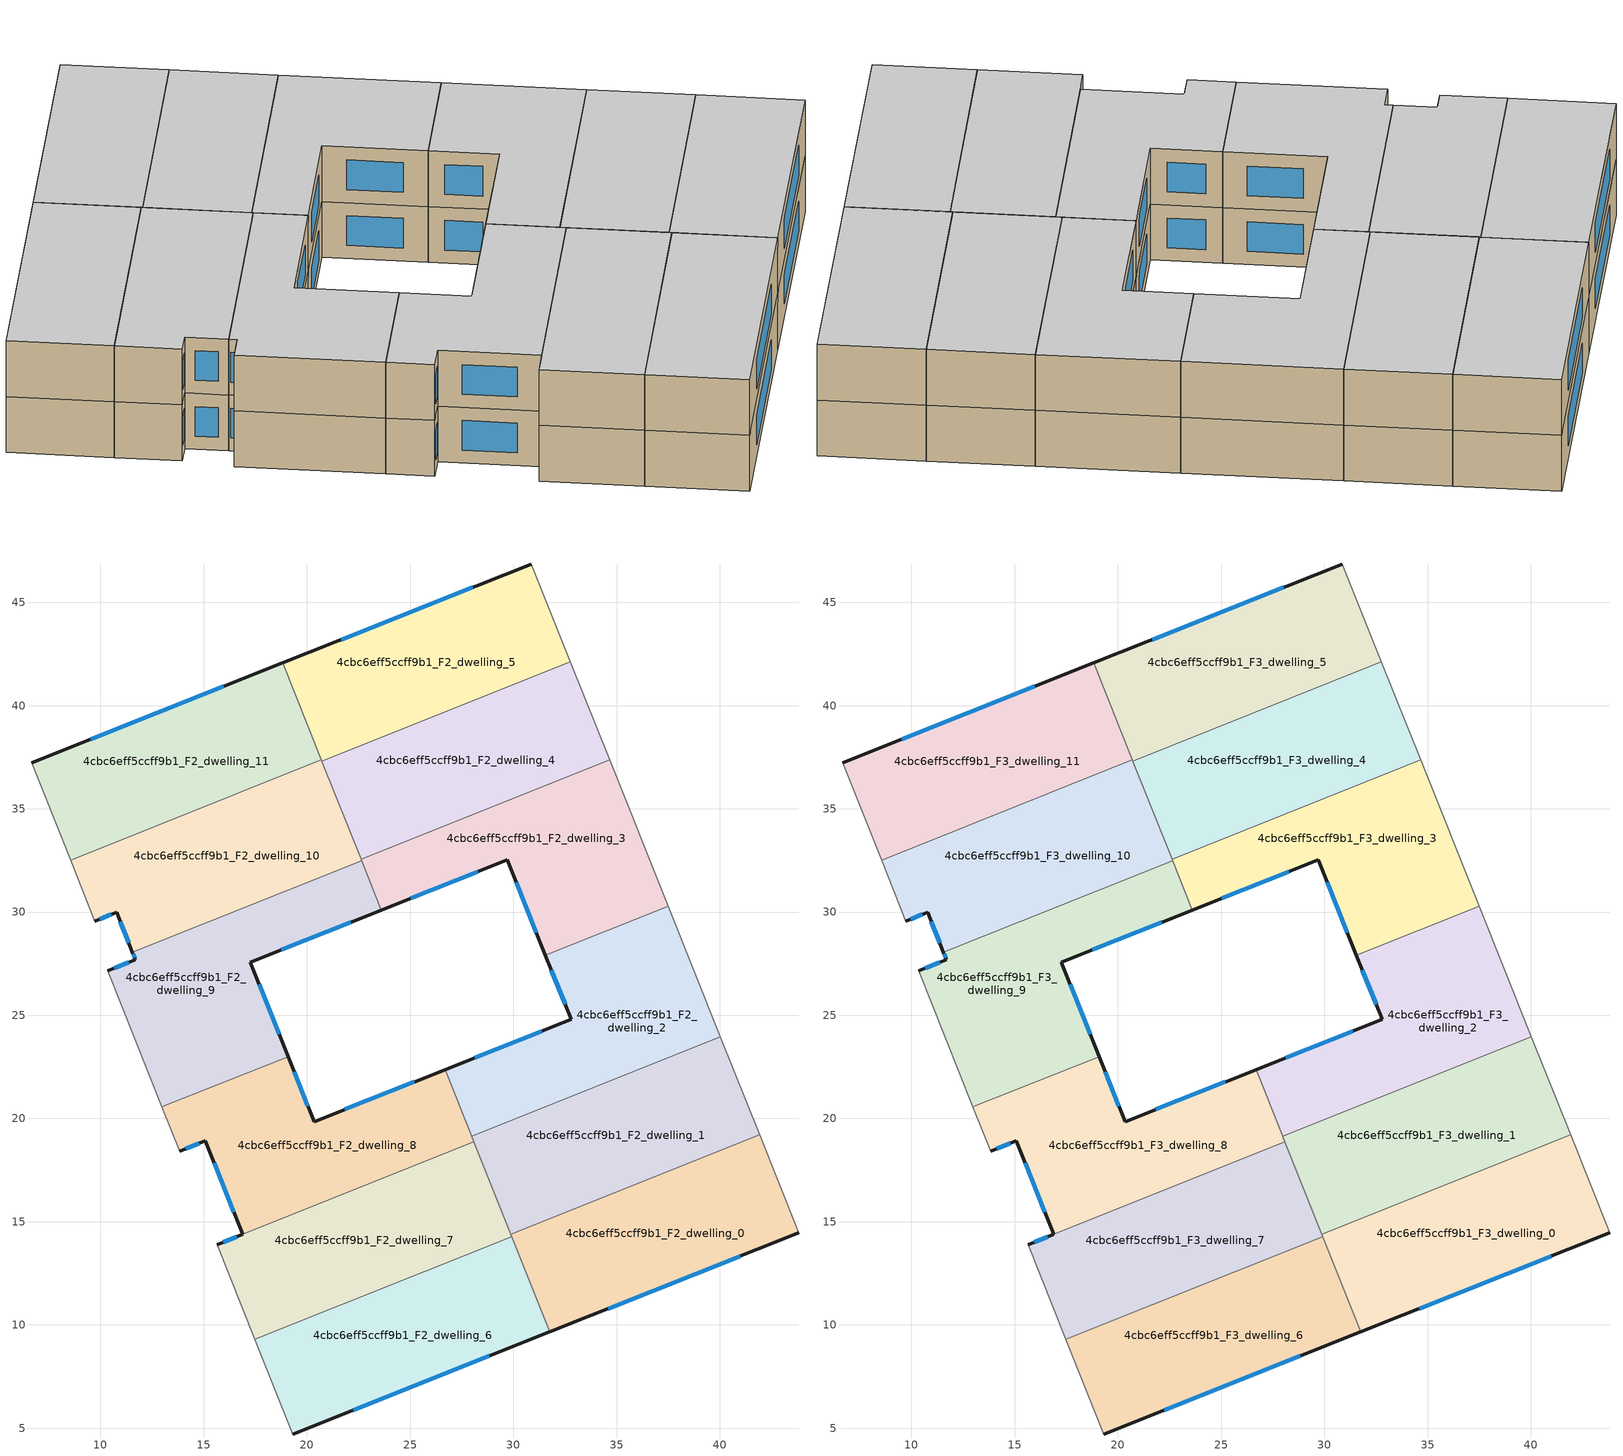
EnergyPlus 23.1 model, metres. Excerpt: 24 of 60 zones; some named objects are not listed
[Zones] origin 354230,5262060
4cbc6eff5ccff9b1_F2_dwelling_0
 floor to 4cbc6eff5ccff9b1_F1_dwelling_0 (EU_floor_Construction): 41.93,19.21 43.83,14.46 31.77,9.66 29.87,14.4 z6
 wall outside (EU_wall_Construction): 31.77,9.66 43.83,14.46 z6:9
 wall to 4cbc6eff5ccff9b1_F2_dwelling_1 (EU_wall_Construction): 41.93,19.21 29.87,14.4 z6:9
 wall adiabatic (EU_wall_Construction): 43.83,14.46 41.93,19.21 z6:9
 wall to 4cbc6eff5ccff9b1_F2_dwelling_6 (EU_wall_Construction): 29.92,14.27 31.77,9.66 z6:9
 wall to 4cbc6eff5ccff9b1_F2_dwelling_7 (EU_wall_Construction): 29.87,14.4 29.92,14.27 z6:9
 window (EU_Window_Construction): 34.6,10.79 41,13.33 z6.7:8.3
4cbc6eff5ccff9b1_F2_dwelling_1
 floor to 4cbc6eff5ccff9b1_F1_dwelling_1 (EU_floor_Construction): 40.03,23.96 41.93,19.21 29.87,14.4 27.98,19.15 z6
 wall to 4cbc6eff5ccff9b1_F2_dwelling_2 (EU_wall_Construction): 40.03,23.96 27.98,19.15 z6:9
 wall adiabatic (EU_wall_Construction): 41.93,19.21 40.03,23.96 z6:9
 wall to 4cbc6eff5ccff9b1_F2_dwelling_7 (EU_wall_Construction): 28.09,18.87 29.87,14.4 z6:9
 wall to 4cbc6eff5ccff9b1_F2_dwelling_8 (EU_wall_Construction): 27.98,19.15 28.09,18.87 z6:9
4cbc6eff5ccff9b1_F2_dwelling_10
 floor to 4cbc6eff5ccff9b1_F1_dwelling_10 (EU_floor_Construction): 20.7,37.37 22.65,32.49 11.55,28.06 10.78,29.98 9.73,29.56 8.55,32.52 z6
 wall outside (EU_wall_Construction): 9.73,29.56 10.78,29.98 11.55,28.06 z6:9
 wall to 4cbc6eff5ccff9b1_F2_dwelling_11 (EU_wall_Construction): 20.7,37.37 8.55,32.52 z6:9
 wall to 4cbc6eff5ccff9b1_F2_dwelling_9 (EU_wall_Construction): 11.55,28.06 22.65,32.49 z6:9
 wall adiabatic (EU_wall_Construction): 8.55,32.52 9.73,29.56 z6:9
 wall to 4cbc6eff5ccff9b1_F2_dwelling_4 (EU_wall_Construction): 22.62,32.56 20.72,37.31 z6:9
 wall to 4cbc6eff5ccff9b1_F2_dwelling_5 (EU_wall_Construction): 20.72,37.31 20.7,37.37 z6:9
 wall to 4cbc6eff5ccff9b1_F2_dwelling_3 (EU_wall_Construction): 22.65,32.49 22.62,32.56 z6:9
 window (EU_Window_Construction): 10.96,29.53 11.37,28.51 / 9.98,29.66 10.53,29.88 z6.7:8.3
4cbc6eff5ccff9b1_F2_dwelling_11
 floor to 4cbc6eff5ccff9b1_F1_dwelling_11 (EU_floor_Construction): 18.82,42.07 20.7,37.37 8.55,32.52 6.67,37.24 z6
 wall outside (EU_wall_Construction): 18.82,42.07 6.67,37.24 z6:9
 wall adiabatic (EU_wall_Construction): 6.67,37.24 8.55,32.52 z6:9
 wall to 4cbc6eff5ccff9b1_F2_dwelling_5 (EU_wall_Construction): 20.7,37.37 18.82,42.07 z6:9
 window (EU_Window_Construction): 15.97,40.93 9.52,38.37 z6.7:8.3
4cbc6eff5ccff9b1_F2_dwelling_2
 floor to 4cbc6eff5ccff9b1_F1_dwelling_2 (EU_floor_Construction): 37.5,30.28 40.03,23.96 27.98,19.15 26.69,22.37 32.8,24.8 31.56,27.9 z6
 wall outside (EU_wall_Construction): 31.56,27.9 32.8,24.8 26.69,22.37 z6:9
 wall to 4cbc6eff5ccff9b1_F2_dwelling_3 (EU_wall_Construction): 37.5,30.28 31.56,27.9 z6:9
 wall adiabatic (EU_wall_Construction): 40.03,23.96 37.5,30.28 z6:9
 wall to 4cbc6eff5ccff9b1_F2_dwelling_8 (EU_wall_Construction): 26.69,22.37 27.98,19.15 z6:9
 window (EU_Window_Construction): 31.37,24.23 28.13,22.94 / 31.85,27.17 32.51,25.53 z6.7:8.3
4cbc6eff5ccff9b1_F2_dwelling_3
 floor to 4cbc6eff5ccff9b1_F1_dwelling_3 (EU_floor_Construction): 34.67,37.37 37.5,30.28 31.56,27.9 29.71,32.52 23.6,30.1 22.62,32.56 z6
 wall outside (EU_wall_Construction): 23.6,30.1 29.71,32.52 31.56,27.9 z6:9
 wall to 4cbc6eff5ccff9b1_F2_dwelling_4 (EU_wall_Construction): 34.67,37.37 22.62,32.56 z6:9
 wall adiabatic (EU_wall_Construction): 37.5,30.28 34.67,37.37 z6:9
 wall to 4cbc6eff5ccff9b1_F2_dwelling_9 (EU_wall_Construction): 22.65,32.49 23.6,30.1 z6:9
 window (EU_Window_Construction): 30.14,31.44 31.12,28.99 / 25.04,30.67 28.27,31.95 z6.7:8.3
4cbc6eff5ccff9b1_F2_dwelling_4
 floor to 4cbc6eff5ccff9b1_F1_dwelling_4 (EU_floor_Construction): 32.77,42.12 34.67,37.37 22.62,32.56 20.72,37.31 z6
 wall to 4cbc6eff5ccff9b1_F2_dwelling_5 (EU_wall_Construction): 32.77,42.12 20.72,37.31 z6:9
 wall adiabatic (EU_wall_Construction): 34.67,37.37 32.77,42.12 z6:9
4cbc6eff5ccff9b1_F2_dwelling_5
 floor to 4cbc6eff5ccff9b1_F1_dwelling_5 (EU_floor_Construction): 30.87,46.86 32.77,42.12 20.72,37.31 18.82,42.07 z6
 wall outside (EU_wall_Construction): 30.87,46.86 18.82,42.07 z6:9
 wall adiabatic (EU_wall_Construction): 32.77,42.12 30.87,46.86 z6:9
 window (EU_Window_Construction): 28.04,45.74 21.65,43.2 z6.7:8.3
4cbc6eff5ccff9b1_F2_dwelling_6
 floor to 4cbc6eff5ccff9b1_F1_dwelling_6 (EU_floor_Construction): 29.92,14.27 31.77,9.66 19.32,4.72 17.48,9.3 z6
 wall outside (EU_wall_Construction): 19.32,4.72 31.77,9.66 z6:9
 wall adiabatic (EU_wall_Construction): 17.48,9.3 19.32,4.72 z6:9
 wall to 4cbc6eff5ccff9b1_F2_dwelling_7 (EU_wall_Construction): 29.92,14.27 17.48,9.3 z6:9
 window (EU_Window_Construction): 22.24,5.88 28.84,8.5 z6.7:8.3
4cbc6eff5ccff9b1_F2_dwelling_7
 floor to 4cbc6eff5ccff9b1_F1_dwelling_7 (EU_floor_Construction): 28.09,18.87 29.92,14.27 17.48,9.3 15.65,13.89 16.9,14.38 16.89,14.4 z6
 wall outside (EU_wall_Construction): 16.89,14.4 16.9,14.38 15.65,13.89 z6:9
 wall to 4cbc6eff5ccff9b1_F2_dwelling_8 (EU_wall_Construction): 28.09,18.87 16.89,14.4 z6:9
 wall adiabatic (EU_wall_Construction): 15.65,13.89 17.48,9.3 z6:9
 window (EU_Window_Construction): 16.6,14.27 15.94,14.01 z6.7:8.3
4cbc6eff5ccff9b1_F2_dwelling_8
 floor to 4cbc6eff5ccff9b1_F1_dwelling_8 (EU_floor_Construction): 26.69,22.37 28.09,18.87 16.89,14.4 15.09,18.92 13.83,18.42 12.98,20.56 19.09,23 20.35,19.85 z6
 wall outside (EU_wall_Construction): 26.69,22.37 20.35,19.85 19.09,23 / 13.83,18.42 15.09,18.92 16.89,14.4 z6:9
 wall to 4cbc6eff5ccff9b1_F2_dwelling_9 (EU_wall_Construction): 19.09,23 12.98,20.56 z6:9
 wall adiabatic (EU_wall_Construction): 12.98,20.56 13.83,18.42 z6:9
 window (EU_Window_Construction): 20.05,20.59 19.38,22.26 / 25.2,21.78 21.84,20.44 / 15.51,17.86 16.47,15.46 / 14.13,18.54 14.79,18.8 z6.7:8.3
4cbc6eff5ccff9b1_F2_dwelling_9
 floor to 4cbc6eff5ccff9b1_F1_dwelling_9 (EU_floor_Construction): 22.65,32.49 23.6,30.1 17.26,27.58 19.09,23 12.98,20.56 10.34,27.16 11.7,27.69 11.55,28.06 z6
 wall outside (EU_wall_Construction): 19.09,23 17.26,27.58 23.6,30.1 / 11.55,28.06 11.7,27.69 10.34,27.16 z6:9
 wall adiabatic (EU_wall_Construction): 10.34,27.16 12.98,20.56 z6:9
 window (EU_Window_Construction): 18.75,28.17 22.12,29.5 / 18.66,24.07 17.69,26.5 / 11.38,27.57 10.66,27.28 / 11.58,27.97 11.66,27.78 z6.7:8.3
4cbc6eff5ccff9b1_F3_dwelling_0
 floor to 4cbc6eff5ccff9b1_F2_dwelling_0 (EU_floor_Construction): 41.93,19.21 43.83,14.46 31.77,9.66 29.87,14.4 z9
 wall outside (EU_wall_Construction): 31.77,9.66 43.83,14.46 z9:12
 wall to 4cbc6eff5ccff9b1_F3_dwelling_1 (EU_wall_Construction): 41.93,19.21 29.87,14.4 z9:12
 wall adiabatic (EU_wall_Construction): 43.83,14.46 41.93,19.21 z9:12
 wall to 4cbc6eff5ccff9b1_F3_dwelling_6 (EU_wall_Construction): 29.92,14.27 31.77,9.66 z9:12
 wall to 4cbc6eff5ccff9b1_F3_dwelling_7 (EU_wall_Construction): 29.87,14.4 29.92,14.27 z9:12
 window (EU_Window_Construction): 34.6,10.79 41,13.33 z9.7:11.3
 ceiling to 4cbc6eff5ccff9b1_F4_dwelling_0 (EU_floor_Construction): 43.83,14.46 41.93,19.21 29.87,14.4 31.77,9.66 z12
4cbc6eff5ccff9b1_F3_dwelling_1
 floor to 4cbc6eff5ccff9b1_F2_dwelling_1 (EU_floor_Construction): 40.03,23.96 41.93,19.21 29.87,14.4 27.98,19.15 z9
 wall to 4cbc6eff5ccff9b1_F3_dwelling_2 (EU_wall_Construction): 40.03,23.96 27.98,19.15 z9:12
 wall adiabatic (EU_wall_Construction): 41.93,19.21 40.03,23.96 z9:12
 wall to 4cbc6eff5ccff9b1_F3_dwelling_7 (EU_wall_Construction): 28.09,18.87 29.87,14.4 z9:12
 wall to 4cbc6eff5ccff9b1_F3_dwelling_8 (EU_wall_Construction): 27.98,19.15 28.09,18.87 z9:12
 ceiling to 4cbc6eff5ccff9b1_F4_dwelling_1 (EU_floor_Construction): 41.93,19.21 40.03,23.96 27.98,19.15 29.87,14.4 z12
4cbc6eff5ccff9b1_F3_dwelling_10
 floor to 4cbc6eff5ccff9b1_F2_dwelling_10 (EU_floor_Construction): 20.7,37.37 22.65,32.49 11.55,28.06 10.78,29.98 9.73,29.56 8.55,32.52 z9
 wall outside (EU_wall_Construction): 9.73,29.56 10.78,29.98 11.55,28.06 z9:12
 wall to 4cbc6eff5ccff9b1_F3_dwelling_11 (EU_wall_Construction): 20.7,37.37 8.55,32.52 z9:12
 wall to 4cbc6eff5ccff9b1_F3_dwelling_9 (EU_wall_Construction): 11.55,28.06 22.65,32.49 z9:12
 wall adiabatic (EU_wall_Construction): 8.55,32.52 9.73,29.56 z9:12
 wall to 4cbc6eff5ccff9b1_F3_dwelling_4 (EU_wall_Construction): 22.62,32.56 20.72,37.31 z9:12
 wall to 4cbc6eff5ccff9b1_F3_dwelling_5 (EU_wall_Construction): 20.72,37.31 20.7,37.37 z9:12
 wall to 4cbc6eff5ccff9b1_F3_dwelling_3 (EU_wall_Construction): 22.65,32.49 22.62,32.56 z9:12
 window (EU_Window_Construction): 10.96,29.53 11.37,28.51 / 9.98,29.66 10.53,29.88 z9.7:11.3
 ceiling to 4cbc6eff5ccff9b1_F4_dwelling_10 (EU_floor_Construction): 22.65,32.49 20.7,37.37 8.55,32.52 9.73,29.56 10.78,29.98 11.55,28.06 z12
4cbc6eff5ccff9b1_F3_dwelling_11
 floor to 4cbc6eff5ccff9b1_F2_dwelling_11 (EU_floor_Construction): 18.82,42.07 20.7,37.37 8.55,32.52 6.67,37.24 z9
 wall outside (EU_wall_Construction): 18.82,42.07 6.67,37.24 z9:12
 wall adiabatic (EU_wall_Construction): 6.67,37.24 8.55,32.52 z9:12
 wall to 4cbc6eff5ccff9b1_F3_dwelling_5 (EU_wall_Construction): 20.7,37.37 18.82,42.07 z9:12
 window (EU_Window_Construction): 15.97,40.93 9.52,38.37 z9.7:11.3
 ceiling to 4cbc6eff5ccff9b1_F4_dwelling_11 (EU_floor_Construction): 20.7,37.37 18.82,42.07 6.67,37.24 8.55,32.52 z12
4cbc6eff5ccff9b1_F3_dwelling_2
 floor to 4cbc6eff5ccff9b1_F2_dwelling_2 (EU_floor_Construction): 37.5,30.28 40.03,23.96 27.98,19.15 26.69,22.37 32.8,24.8 31.56,27.9 z9
 wall outside (EU_wall_Construction): 31.56,27.9 32.8,24.8 26.69,22.37 z9:12
 wall to 4cbc6eff5ccff9b1_F3_dwelling_3 (EU_wall_Construction): 37.5,30.28 31.56,27.9 z9:12
 wall adiabatic (EU_wall_Construction): 40.03,23.96 37.5,30.28 z9:12
 wall to 4cbc6eff5ccff9b1_F3_dwelling_8 (EU_wall_Construction): 26.69,22.37 27.98,19.15 z9:12
 window (EU_Window_Construction): 31.37,24.23 28.13,22.94 / 31.85,27.17 32.51,25.53 z9.7:11.3
 ceiling to 4cbc6eff5ccff9b1_F4_dwelling_2 (EU_floor_Construction): 40.03,23.96 37.5,30.28 31.56,27.9 32.8,24.8 26.69,22.37 27.98,19.15 z12
4cbc6eff5ccff9b1_F3_dwelling_3
 floor to 4cbc6eff5ccff9b1_F2_dwelling_3 (EU_floor_Construction): 34.67,37.37 37.5,30.28 31.56,27.9 29.71,32.52 23.6,30.1 22.62,32.56 z9
 wall outside (EU_wall_Construction): 23.6,30.1 29.71,32.52 31.56,27.9 z9:12
 wall to 4cbc6eff5ccff9b1_F3_dwelling_4 (EU_wall_Construction): 34.67,37.37 22.62,32.56 z9:12
 wall adiabatic (EU_wall_Construction): 37.5,30.28 34.67,37.37 z9:12
 wall to 4cbc6eff5ccff9b1_F3_dwelling_9 (EU_wall_Construction): 22.65,32.49 23.6,30.1 z9:12
 window (EU_Window_Construction): 30.14,31.44 31.12,28.99 / 25.04,30.67 28.27,31.95 z9.7:11.3
 ceiling to 4cbc6eff5ccff9b1_F4_dwelling_3 (EU_floor_Construction): 37.5,30.28 34.67,37.37 22.62,32.56 23.6,30.1 29.71,32.52 31.56,27.9 z12
4cbc6eff5ccff9b1_F3_dwelling_4
 floor to 4cbc6eff5ccff9b1_F2_dwelling_4 (EU_floor_Construction): 32.77,42.12 34.67,37.37 22.62,32.56 20.72,37.31 z9
 wall to 4cbc6eff5ccff9b1_F3_dwelling_5 (EU_wall_Construction): 32.77,42.12 20.72,37.31 z9:12
 wall adiabatic (EU_wall_Construction): 34.67,37.37 32.77,42.12 z9:12
 ceiling to 4cbc6eff5ccff9b1_F4_dwelling_4 (EU_floor_Construction): 34.67,37.37 32.77,42.12 20.72,37.31 22.62,32.56 z12
4cbc6eff5ccff9b1_F3_dwelling_5
 floor to 4cbc6eff5ccff9b1_F2_dwelling_5 (EU_floor_Construction): 30.87,46.86 32.77,42.12 20.72,37.31 18.82,42.07 z9
 wall outside (EU_wall_Construction): 30.87,46.86 18.82,42.07 z9:12
 wall adiabatic (EU_wall_Construction): 32.77,42.12 30.87,46.86 z9:12
 window (EU_Window_Construction): 28.04,45.74 21.65,43.2 z9.7:11.3
 ceiling to 4cbc6eff5ccff9b1_F4_dwelling_5 (EU_floor_Construction): 32.77,42.12 30.87,46.86 18.82,42.07 20.72,37.31 z12
4cbc6eff5ccff9b1_F3_dwelling_6
 floor to 4cbc6eff5ccff9b1_F2_dwelling_6 (EU_floor_Construction): 29.92,14.27 31.77,9.66 19.32,4.72 17.48,9.3 z9
 wall outside (EU_wall_Construction): 19.32,4.72 31.77,9.66 z9:12
 wall adiabatic (EU_wall_Construction): 17.48,9.3 19.32,4.72 z9:12
 wall to 4cbc6eff5ccff9b1_F3_dwelling_7 (EU_wall_Construction): 29.92,14.27 17.48,9.3 z9:12
 window (EU_Window_Construction): 22.24,5.88 28.84,8.5 z9.7:11.3
 ceiling to 4cbc6eff5ccff9b1_F4_dwelling_6 (EU_floor_Construction): 31.77,9.66 29.92,14.27 17.48,9.3 19.32,4.72 z12
4cbc6eff5ccff9b1_F3_dwelling_7
 floor to 4cbc6eff5ccff9b1_F2_dwelling_7 (EU_floor_Construction): 28.09,18.87 29.92,14.27 17.48,9.3 15.65,13.89 16.9,14.38 16.89,14.4 z9
 wall outside (EU_wall_Construction): 16.89,14.4 16.9,14.38 15.65,13.89 z9:12
 wall to 4cbc6eff5ccff9b1_F3_dwelling_8 (EU_wall_Construction): 28.09,18.87 16.89,14.4 z9:12
 wall adiabatic (EU_wall_Construction): 15.65,13.89 17.48,9.3 z9:12
 window (EU_Window_Construction): 16.6,14.27 15.94,14.01 z9.7:11.3
 ceiling to 4cbc6eff5ccff9b1_F4_dwelling_7 (EU_floor_Construction): 29.92,14.27 28.09,18.87 16.89,14.4 16.9,14.38 15.65,13.89 17.48,9.3 z12
4cbc6eff5ccff9b1_F3_dwelling_8
 floor to 4cbc6eff5ccff9b1_F2_dwelling_8 (EU_floor_Construction): 26.69,22.37 28.09,18.87 16.89,14.4 15.09,18.92 13.83,18.42 12.98,20.56 19.09,23 20.35,19.85 z9
 wall outside (EU_wall_Construction): 26.69,22.37 20.35,19.85 19.09,23 / 13.83,18.42 15.09,18.92 16.89,14.4 z9:12
 wall to 4cbc6eff5ccff9b1_F3_dwelling_9 (EU_wall_Construction): 19.09,23 12.98,20.56 z9:12
 wall adiabatic (EU_wall_Construction): 12.98,20.56 13.83,18.42 z9:12
 window (EU_Window_Construction): 20.05,20.59 19.38,22.26 / 25.2,21.78 21.84,20.44 / 15.51,17.86 16.47,15.46 / 14.13,18.54 14.79,18.8 z9.7:11.3
 ceiling to 4cbc6eff5ccff9b1_F4_dwelling_8 (EU_floor_Construction): 28.09,18.87 26.69,22.37 20.35,19.85 19.09,23 12.98,20.56 13.83,18.42 15.09,18.92 16.89,14.4 z12
4cbc6eff5ccff9b1_F3_dwelling_9
 floor to 4cbc6eff5ccff9b1_F2_dwelling_9 (EU_floor_Construction): 22.65,32.49 23.6,30.1 17.26,27.58 19.09,23 12.98,20.56 10.34,27.16 11.7,27.69 11.55,28.06 z9
 wall outside (EU_wall_Construction): 19.09,23 17.26,27.58 23.6,30.1 / 11.55,28.06 11.7,27.69 10.34,27.16 z9:12
 wall adiabatic (EU_wall_Construction): 10.34,27.16 12.98,20.56 z9:12
 window (EU_Window_Construction): 18.75,28.17 22.12,29.5 / 18.66,24.07 17.69,26.5 / 11.38,27.57 10.66,27.28 / 11.58,27.97 11.66,27.78 z9.7:11.3
 ceiling to 4cbc6eff5ccff9b1_F4_dwelling_9 (EU_floor_Construction): 19.09,23 17.26,27.58 23.6,30.1 22.65,32.49 11.55,28.06 11.7,27.69 10.34,27.16 12.98,20.56 z12
[Building]
EU S2 Campaign: North Axis=0; Terrain=City; Solar Distribution=FullExterior
[Site:Location]
Budapest.Ferenc.Liszt.Intl.AP: Latitude=47.437; Longitude=19.256; Time Zone=1; Elevation=185
[SizingPeriod:WeatherFileDays]
AnnualSizingPeriod: Begin Month=1; Begin Day of Month=1; End Month=12; End Day of Month=31; Day of Week for Start Day=Monday; Use Weather File Daylight Saving Period=No; Use Weather File Rain and Snow Indicators=No
[MATERIAL]
EU_InternalMass_Material: Roughness=MediumRough; Thickness=0.1; Conductivity=1; Density=1800; Specific Heat=900; Thermal Absorptance=0.9; Solar Absorptance=0.7; Visible Absorptance=0.7
[MATERIAL:NOMASS] Roughness=MediumRough; Thermal Absorptance=0.9; Solar Absorptance=0.7; Visible Absorptance=0.7
Name | Thermal Resistance
EU_wall_NoMass | 0.832559
EU_floor_NoMass | 0.872794
[WINDOWMATERIAL:SIMPLEGLAZINGSYSTEM]
EU_Window_SimpleGlazing: UFactor=2.79869; Solar Heat Gain Coefficient=0.75; Visible Transmittance=0.75
[CONSTRUCTION]
EU_wall_Construction: EU_wall_NoMass
EU_floor_Construction: EU_floor_NoMass
EU_Window_Construction: EU_Window_SimpleGlazing
EU_InternalMass_Construction: EU_InternalMass_Material
[ZONE] Type=1; Multiplier=1; Ceiling Height=autocalculate; Floor Area=autocalculate; Part of Total Floor Area=Yes
Name | Volume
4cbc6eff5ccff9b1_F2_dwelling_0; 4cbc6eff5ccff9b1_F3_dwelling_0 | 199.07
4cbc6eff5ccff9b1_F2_dwelling_1; 4cbc6eff5ccff9b1_F3_dwelling_1 | 199.057
4cbc6eff5ccff9b1_F2_dwelling_10; 4cbc6eff5ccff9b1_F3_dwelling_10 | 199.024
4cbc6eff5ccff9b1_F2_dwelling_11; 4cbc6eff5ccff9b1_F3_dwelling_11 | 199.05
4cbc6eff5ccff9b1_F2_dwelling_2; 4cbc6eff5ccff9b1_F3_dwelling_2 | 199.025
4cbc6eff5ccff9b1_F2_dwelling_3; 4cbc6eff5ccff9b1_F3_dwelling_3; 4cbc6eff5ccff9b1_F2_dwelling_6; 4cbc6eff5ccff9b1_F3_dwelling_6; 4cbc6eff5ccff9b1_F2_dwelling_8; 4cbc6eff5ccff9b1_F3_dwelling_8 | 199.055
4cbc6eff5ccff9b1_F2_dwelling_4; 4cbc6eff5ccff9b1_F3_dwelling_4 | 199.066
4cbc6eff5ccff9b1_F2_dwelling_5; 4cbc6eff5ccff9b1_F3_dwelling_5 | 199.029
4cbc6eff5ccff9b1_F2_dwelling_7; 4cbc6eff5ccff9b1_F3_dwelling_7 | 199.052
4cbc6eff5ccff9b1_F2_dwelling_9; 4cbc6eff5ccff9b1_F3_dwelling_9 | 199.059
[INTERNALMASS] Construction=EU_InternalMass_Construction
Name | Zone or ZoneList | Surface Area
4cbc6eff5ccff9b1_F2_dwelling_0_EU_InternalMass | 4cbc6eff5ccff9b1_F2_dwelling_0 | 66.3566
4cbc6eff5ccff9b1_F2_dwelling_1_EU_InternalMass | 4cbc6eff5ccff9b1_F2_dwelling_1 | 66.3525
4cbc6eff5ccff9b1_F2_dwelling_2_EU_InternalMass | 4cbc6eff5ccff9b1_F2_dwelling_2 | 66.3417
4cbc6eff5ccff9b1_F2_dwelling_3_EU_InternalMass | 4cbc6eff5ccff9b1_F2_dwelling_3 | 66.3515
4cbc6eff5ccff9b1_F2_dwelling_4_EU_InternalMass | 4cbc6eff5ccff9b1_F2_dwelling_4 | 66.3552
4cbc6eff5ccff9b1_F2_dwelling_5_EU_InternalMass | 4cbc6eff5ccff9b1_F2_dwelling_5 | 66.3429
4cbc6eff5ccff9b1_F2_dwelling_6_EU_InternalMass | 4cbc6eff5ccff9b1_F2_dwelling_6 | 66.3516
4cbc6eff5ccff9b1_F2_dwelling_7_EU_InternalMass | 4cbc6eff5ccff9b1_F2_dwelling_7 | 66.3505
4cbc6eff5ccff9b1_F2_dwelling_8_EU_InternalMass | 4cbc6eff5ccff9b1_F2_dwelling_8 | 66.3513
4cbc6eff5ccff9b1_F2_dwelling_9_EU_InternalMass | 4cbc6eff5ccff9b1_F2_dwelling_9 | 66.3529
4cbc6eff5ccff9b1_F2_dwelling_10_EU_InternalMass | 4cbc6eff5ccff9b1_F2_dwelling_10 | 66.3412
4cbc6eff5ccff9b1_F2_dwelling_11_EU_InternalMass | 4cbc6eff5ccff9b1_F2_dwelling_11 | 66.3499
4cbc6eff5ccff9b1_F3_dwelling_0_EU_InternalMass | 4cbc6eff5ccff9b1_F3_dwelling_0 | 66.3566
4cbc6eff5ccff9b1_F3_dwelling_1_EU_InternalMass | 4cbc6eff5ccff9b1_F3_dwelling_1 | 66.3525
4cbc6eff5ccff9b1_F3_dwelling_2_EU_InternalMass | 4cbc6eff5ccff9b1_F3_dwelling_2 | 66.3417
4cbc6eff5ccff9b1_F3_dwelling_3_EU_InternalMass | 4cbc6eff5ccff9b1_F3_dwelling_3 | 66.3515
4cbc6eff5ccff9b1_F3_dwelling_4_EU_InternalMass | 4cbc6eff5ccff9b1_F3_dwelling_4 | 66.3552
4cbc6eff5ccff9b1_F3_dwelling_5_EU_InternalMass | 4cbc6eff5ccff9b1_F3_dwelling_5 | 66.3429
4cbc6eff5ccff9b1_F3_dwelling_6_EU_InternalMass | 4cbc6eff5ccff9b1_F3_dwelling_6 | 66.3516
4cbc6eff5ccff9b1_F3_dwelling_7_EU_InternalMass | 4cbc6eff5ccff9b1_F3_dwelling_7 | 66.3505
4cbc6eff5ccff9b1_F3_dwelling_8_EU_InternalMass | 4cbc6eff5ccff9b1_F3_dwelling_8 | 66.3513
4cbc6eff5ccff9b1_F3_dwelling_9_EU_InternalMass | 4cbc6eff5ccff9b1_F3_dwelling_9 | 66.3529
4cbc6eff5ccff9b1_F3_dwelling_10_EU_InternalMass | 4cbc6eff5ccff9b1_F3_dwelling_10 | 66.3412
4cbc6eff5ccff9b1_F3_dwelling_11_EU_InternalMass | 4cbc6eff5ccff9b1_F3_dwelling_11 | 66.3499
[OTHEREQUIPMENT] Fuel Type=Electricity; Design Level Calculation Method=Watts/Area; Power per Zone Floor Area=1; Fraction Latent=0; Fraction Radiant=0; Fraction Lost=0; Carbon Dioxide Generation Rate=0; EndUse Subcategory=EU_Step8_InternalGains
Name | Zone or ZoneList or Space or SpaceList | Schedule
EU_Step8_InternalGain_4cbc6eff5ccff9b1_F2_dwelling_0_f000 | 4cbc6eff5ccff9b1_F2_dwelling_0 | EU_Step8_GainSchedule_4cbc6eff5ccff9b1_F2_dwelling_0_f000
EU_Step8_InternalGain_4cbc6eff5ccff9b1_F2_dwelling_1_f000 | 4cbc6eff5ccff9b1_F2_dwelling_1 | EU_Step8_GainSchedule_4cbc6eff5ccff9b1_F2_dwelling_1_f000
EU_Step8_InternalGain_4cbc6eff5ccff9b1_F2_dwelling_2_f000 | 4cbc6eff5ccff9b1_F2_dwelling_2 | EU_Step8_GainSchedule_4cbc6eff5ccff9b1_F2_dwelling_2_f000
EU_Step8_InternalGain_4cbc6eff5ccff9b1_F2_dwelling_3_f000 | 4cbc6eff5ccff9b1_F2_dwelling_3 | EU_Step8_GainSchedule_4cbc6eff5ccff9b1_F2_dwelling_3_f000
EU_Step8_InternalGain_4cbc6eff5ccff9b1_F2_dwelling_4_f000 | 4cbc6eff5ccff9b1_F2_dwelling_4 | EU_Step8_GainSchedule_4cbc6eff5ccff9b1_F2_dwelling_4_f000
EU_Step8_InternalGain_4cbc6eff5ccff9b1_F2_dwelling_5_f000 | 4cbc6eff5ccff9b1_F2_dwelling_5 | EU_Step8_GainSchedule_4cbc6eff5ccff9b1_F2_dwelling_5_f000
EU_Step8_InternalGain_4cbc6eff5ccff9b1_F2_dwelling_6_f000 | 4cbc6eff5ccff9b1_F2_dwelling_6 | EU_Step8_GainSchedule_4cbc6eff5ccff9b1_F2_dwelling_6_f000
EU_Step8_InternalGain_4cbc6eff5ccff9b1_F2_dwelling_7_f000 | 4cbc6eff5ccff9b1_F2_dwelling_7 | EU_Step8_GainSchedule_4cbc6eff5ccff9b1_F2_dwelling_7_f000
EU_Step8_InternalGain_4cbc6eff5ccff9b1_F2_dwelling_8_f000 | 4cbc6eff5ccff9b1_F2_dwelling_8 | EU_Step8_GainSchedule_4cbc6eff5ccff9b1_F2_dwelling_8_f000
EU_Step8_InternalGain_4cbc6eff5ccff9b1_F2_dwelling_9_f000 | 4cbc6eff5ccff9b1_F2_dwelling_9 | EU_Step8_GainSchedule_4cbc6eff5ccff9b1_F2_dwelling_9_f000
EU_Step8_InternalGain_4cbc6eff5ccff9b1_F2_dwelling_10_f000 | 4cbc6eff5ccff9b1_F2_dwelling_10 | EU_Step8_GainSchedule_4cbc6eff5ccff9b1_F2_dwelling_10_f000
EU_Step8_InternalGain_4cbc6eff5ccff9b1_F2_dwelling_11_f000 | 4cbc6eff5ccff9b1_F2_dwelling_11 | EU_Step8_GainSchedule_4cbc6eff5ccff9b1_F2_dwelling_11_f000
EU_Step8_InternalGain_4cbc6eff5ccff9b1_F3_dwelling_0_f000 | 4cbc6eff5ccff9b1_F3_dwelling_0 | EU_Step8_GainSchedule_4cbc6eff5ccff9b1_F3_dwelling_0_f000
EU_Step8_InternalGain_4cbc6eff5ccff9b1_F3_dwelling_1_f000 | 4cbc6eff5ccff9b1_F3_dwelling_1 | EU_Step8_GainSchedule_4cbc6eff5ccff9b1_F3_dwelling_1_f000
EU_Step8_InternalGain_4cbc6eff5ccff9b1_F3_dwelling_2_f000 | 4cbc6eff5ccff9b1_F3_dwelling_2 | EU_Step8_GainSchedule_4cbc6eff5ccff9b1_F3_dwelling_2_f000
EU_Step8_InternalGain_4cbc6eff5ccff9b1_F3_dwelling_3_f000 | 4cbc6eff5ccff9b1_F3_dwelling_3 | EU_Step8_GainSchedule_4cbc6eff5ccff9b1_F3_dwelling_3_f000
EU_Step8_InternalGain_4cbc6eff5ccff9b1_F3_dwelling_4_f000 | 4cbc6eff5ccff9b1_F3_dwelling_4 | EU_Step8_GainSchedule_4cbc6eff5ccff9b1_F3_dwelling_4_f000
EU_Step8_InternalGain_4cbc6eff5ccff9b1_F3_dwelling_5_f000 | 4cbc6eff5ccff9b1_F3_dwelling_5 | EU_Step8_GainSchedule_4cbc6eff5ccff9b1_F3_dwelling_5_f000
EU_Step8_InternalGain_4cbc6eff5ccff9b1_F3_dwelling_6_f000 | 4cbc6eff5ccff9b1_F3_dwelling_6 | EU_Step8_GainSchedule_4cbc6eff5ccff9b1_F3_dwelling_6_f000
EU_Step8_InternalGain_4cbc6eff5ccff9b1_F3_dwelling_7_f000 | 4cbc6eff5ccff9b1_F3_dwelling_7 | EU_Step8_GainSchedule_4cbc6eff5ccff9b1_F3_dwelling_7_f000
EU_Step8_InternalGain_4cbc6eff5ccff9b1_F3_dwelling_8_f000 | 4cbc6eff5ccff9b1_F3_dwelling_8 | EU_Step8_GainSchedule_4cbc6eff5ccff9b1_F3_dwelling_8_f000
EU_Step8_InternalGain_4cbc6eff5ccff9b1_F3_dwelling_9_f000 | 4cbc6eff5ccff9b1_F3_dwelling_9 | EU_Step8_GainSchedule_4cbc6eff5ccff9b1_F3_dwelling_9_f000
EU_Step8_InternalGain_4cbc6eff5ccff9b1_F3_dwelling_10_f000 | 4cbc6eff5ccff9b1_F3_dwelling_10 | EU_Step8_GainSchedule_4cbc6eff5ccff9b1_F3_dwelling_10_f000
EU_Step8_InternalGain_4cbc6eff5ccff9b1_F3_dwelling_11_f000 | 4cbc6eff5ccff9b1_F3_dwelling_11 | EU_Step8_GainSchedule_4cbc6eff5ccff9b1_F3_dwelling_11_f000
[ZONEVENTILATION:DESIGNFLOWRATE] Schedule=EU_AlwaysOn; Design Flow Rate Calculation Method=AirChanges/Hour; Air Changes per Hour=0.475469; Ventilation Type=Natural; Fan Pressure Rise=0; Fan Total Efficiency=1; Constant Term Coefficient=1; Temperature Term Coefficient=0; Velocity Term Coefficient=0; Velocity Squared Term Coefficient=0; Minimum Indoor Temperature=-100; Maximum Indoor Temperature=100; Delta Temperature=-100; Minimum Outdoor Temperature=-100; Maximum Outdoor Temperature=100; Maximum Wind Speed=40
Name | Zone or ZoneList or Space or SpaceList
EU_ConstantAir_4cbc6eff5ccff9b1_F2_dwelling_0 | 4cbc6eff5ccff9b1_F2_dwelling_0
EU_ConstantAir_4cbc6eff5ccff9b1_F2_dwelling_1 | 4cbc6eff5ccff9b1_F2_dwelling_1
EU_ConstantAir_4cbc6eff5ccff9b1_F2_dwelling_2 | 4cbc6eff5ccff9b1_F2_dwelling_2
EU_ConstantAir_4cbc6eff5ccff9b1_F2_dwelling_3 | 4cbc6eff5ccff9b1_F2_dwelling_3
EU_ConstantAir_4cbc6eff5ccff9b1_F2_dwelling_4 | 4cbc6eff5ccff9b1_F2_dwelling_4
EU_ConstantAir_4cbc6eff5ccff9b1_F2_dwelling_5 | 4cbc6eff5ccff9b1_F2_dwelling_5
EU_ConstantAir_4cbc6eff5ccff9b1_F2_dwelling_6 | 4cbc6eff5ccff9b1_F2_dwelling_6
EU_ConstantAir_4cbc6eff5ccff9b1_F2_dwelling_7 | 4cbc6eff5ccff9b1_F2_dwelling_7
EU_ConstantAir_4cbc6eff5ccff9b1_F2_dwelling_8 | 4cbc6eff5ccff9b1_F2_dwelling_8
EU_ConstantAir_4cbc6eff5ccff9b1_F2_dwelling_9 | 4cbc6eff5ccff9b1_F2_dwelling_9
EU_ConstantAir_4cbc6eff5ccff9b1_F2_dwelling_10 | 4cbc6eff5ccff9b1_F2_dwelling_10
EU_ConstantAir_4cbc6eff5ccff9b1_F2_dwelling_11 | 4cbc6eff5ccff9b1_F2_dwelling_11
EU_ConstantAir_4cbc6eff5ccff9b1_F3_dwelling_0 | 4cbc6eff5ccff9b1_F3_dwelling_0
EU_ConstantAir_4cbc6eff5ccff9b1_F3_dwelling_1 | 4cbc6eff5ccff9b1_F3_dwelling_1
EU_ConstantAir_4cbc6eff5ccff9b1_F3_dwelling_2 | 4cbc6eff5ccff9b1_F3_dwelling_2
EU_ConstantAir_4cbc6eff5ccff9b1_F3_dwelling_3 | 4cbc6eff5ccff9b1_F3_dwelling_3
EU_ConstantAir_4cbc6eff5ccff9b1_F3_dwelling_4 | 4cbc6eff5ccff9b1_F3_dwelling_4
EU_ConstantAir_4cbc6eff5ccff9b1_F3_dwelling_5 | 4cbc6eff5ccff9b1_F3_dwelling_5
EU_ConstantAir_4cbc6eff5ccff9b1_F3_dwelling_6 | 4cbc6eff5ccff9b1_F3_dwelling_6
EU_ConstantAir_4cbc6eff5ccff9b1_F3_dwelling_7 | 4cbc6eff5ccff9b1_F3_dwelling_7
EU_ConstantAir_4cbc6eff5ccff9b1_F3_dwelling_8 | 4cbc6eff5ccff9b1_F3_dwelling_8
EU_ConstantAir_4cbc6eff5ccff9b1_F3_dwelling_9 | 4cbc6eff5ccff9b1_F3_dwelling_9
EU_ConstantAir_4cbc6eff5ccff9b1_F3_dwelling_10 | 4cbc6eff5ccff9b1_F3_dwelling_10
EU_ConstantAir_4cbc6eff5ccff9b1_F3_dwelling_11 | 4cbc6eff5ccff9b1_F3_dwelling_11
[HVACTEMPLATE:ZONE:IDEALLOADSAIRSYSTEM] System Availability Schedule=EU_AlwaysOn; Maximum Heating Supply Air Temperature=50; Minimum Cooling Supply Air Temperature=13; Maximum Heating Supply Air Humidity Ratio=0.0156; Minimum Cooling Supply Air Humidity Ratio=0.0077; Heating Limit=NoLimit; Cooling Limit=NoLimit; Heating Availability Schedule=EU_AlwaysOn; Cooling Availability Schedule=EU_CoolingOff; Dehumidification Control Type=ConstantSensibleHeatRatio; Cooling Sensible Heat Ratio=0.7; Dehumidification Setpoint=60; Humidification Control Type=None; Humidification Setpoint=30; Outdoor Air Method=None; Outdoor Air Flow Rate per Person=0.00944; Outdoor Air Flow Rate per Zone Floor Area=0; Outdoor Air Flow Rate per Zone=0; Demand Controlled Ventilation Type=None; Outdoor Air Economizer Type=NoEconomizer; Heat Recovery Type=None; Sensible Heat Recovery Effectiveness=0.7; Latent Heat Recovery Effectiveness=0.65
Name | Template Thermostat
4cbc6eff5ccff9b1_F2_dwelling_0 | EU_HeatOnly_4cbc6eff5ccff9b1_F2_dwelling_0
4cbc6eff5ccff9b1_F2_dwelling_1 | EU_HeatOnly_4cbc6eff5ccff9b1_F2_dwelling_1
4cbc6eff5ccff9b1_F2_dwelling_2 | EU_HeatOnly_4cbc6eff5ccff9b1_F2_dwelling_2
4cbc6eff5ccff9b1_F2_dwelling_3 | EU_HeatOnly_4cbc6eff5ccff9b1_F2_dwelling_3
4cbc6eff5ccff9b1_F2_dwelling_4 | EU_HeatOnly_4cbc6eff5ccff9b1_F2_dwelling_4
4cbc6eff5ccff9b1_F2_dwelling_5 | EU_HeatOnly_4cbc6eff5ccff9b1_F2_dwelling_5
4cbc6eff5ccff9b1_F2_dwelling_6 | EU_HeatOnly_4cbc6eff5ccff9b1_F2_dwelling_6
4cbc6eff5ccff9b1_F2_dwelling_7 | EU_HeatOnly_4cbc6eff5ccff9b1_F2_dwelling_7
4cbc6eff5ccff9b1_F2_dwelling_8 | EU_HeatOnly_4cbc6eff5ccff9b1_F2_dwelling_8
4cbc6eff5ccff9b1_F2_dwelling_9 | EU_HeatOnly_4cbc6eff5ccff9b1_F2_dwelling_9
4cbc6eff5ccff9b1_F2_dwelling_10 | EU_HeatOnly_4cbc6eff5ccff9b1_F2_dwelling_10
4cbc6eff5ccff9b1_F2_dwelling_11 | EU_HeatOnly_4cbc6eff5ccff9b1_F2_dwelling_11
4cbc6eff5ccff9b1_F3_dwelling_0 | EU_HeatOnly_4cbc6eff5ccff9b1_F3_dwelling_0
4cbc6eff5ccff9b1_F3_dwelling_1 | EU_HeatOnly_4cbc6eff5ccff9b1_F3_dwelling_1
4cbc6eff5ccff9b1_F3_dwelling_2 | EU_HeatOnly_4cbc6eff5ccff9b1_F3_dwelling_2
4cbc6eff5ccff9b1_F3_dwelling_3 | EU_HeatOnly_4cbc6eff5ccff9b1_F3_dwelling_3
4cbc6eff5ccff9b1_F3_dwelling_4 | EU_HeatOnly_4cbc6eff5ccff9b1_F3_dwelling_4
4cbc6eff5ccff9b1_F3_dwelling_5 | EU_HeatOnly_4cbc6eff5ccff9b1_F3_dwelling_5
4cbc6eff5ccff9b1_F3_dwelling_6 | EU_HeatOnly_4cbc6eff5ccff9b1_F3_dwelling_6
4cbc6eff5ccff9b1_F3_dwelling_7 | EU_HeatOnly_4cbc6eff5ccff9b1_F3_dwelling_7
4cbc6eff5ccff9b1_F3_dwelling_8 | EU_HeatOnly_4cbc6eff5ccff9b1_F3_dwelling_8
4cbc6eff5ccff9b1_F3_dwelling_9 | EU_HeatOnly_4cbc6eff5ccff9b1_F3_dwelling_9
4cbc6eff5ccff9b1_F3_dwelling_10 | EU_HeatOnly_4cbc6eff5ccff9b1_F3_dwelling_10
4cbc6eff5ccff9b1_F3_dwelling_11 | EU_HeatOnly_4cbc6eff5ccff9b1_F3_dwelling_11
[SIZING:ZONE] Zone Cooling Design Supply Air Temperature Input Method=SupplyAirTemperature; Zone Cooling Design Supply Air Temperature=13; Zone Heating Design Supply Air Temperature Input Method=SupplyAirTemperature; Zone Heating Design Supply Air Temperature=50; Zone Cooling Design Supply Air Humidity Ratio=0.008; Zone Heating Design Supply Air Humidity Ratio=0.008; Cooling Design Air Flow Method=DesignDay; Cooling Design Air Flow Rate=0; Cooling Minimum Air Flow per Zone Floor Area=0.000762; Cooling Minimum Air Flow=0; Cooling Minimum Air Flow Fraction=0.2; Heating Design Air Flow Method=DesignDay; Heating Design Air Flow Rate=0; Heating Maximum Air Flow per Zone Floor Area=0.002032; Heating Maximum Air Flow=0.141576; Heating Maximum Air Flow Fraction=0.3; Account for Dedicated Outdoor Air System=No; Dedicated Outdoor Air System Control Strategy=NeutralSupplyAir; Dedicated Outdoor Air Low Setpoint Temperature for Design=autosize; Dedicated Outdoor Air High Setpoint Temperature for Design=autosize; Zone Load Sizing Method=Sensible Load Only No Latent Load; Zone Latent Cooling Design Supply Air Humidity Ratio Input Method=HumidityRatioDifference; Zone Cooling Design Supply Air Humidity Ratio Difference=0.005; Zone Latent Heating Design Supply Air Humidity Ratio Input Method=HumidityRatioDifference; Zone Humidification Design Supply Air Humidity Ratio Difference=0.005
4cbc6eff5ccff9b1_F2_dwelling_0; 4cbc6eff5ccff9b1_F2_dwelling_1; 4cbc6eff5ccff9b1_F2_dwelling_2; 4cbc6eff5ccff9b1_F2_dwelling_3; 4cbc6eff5ccff9b1_F2_dwelling_4; 4cbc6eff5ccff9b1_F2_dwelling_5; 4cbc6eff5ccff9b1_F2_dwelling_6; 4cbc6eff5ccff9b1_F2_dwelling_7; 4cbc6eff5ccff9b1_F2_dwelling_8; 4cbc6eff5ccff9b1_F2_dwelling_9; 4cbc6eff5ccff9b1_F2_dwelling_10; 4cbc6eff5ccff9b1_F2_dwelling_11; 4cbc6eff5ccff9b1_F3_dwelling_0; 4cbc6eff5ccff9b1_F3_dwelling_1; 4cbc6eff5ccff9b1_F3_dwelling_2; 4cbc6eff5ccff9b1_F3_dwelling_3; 4cbc6eff5ccff9b1_F3_dwelling_4; 4cbc6eff5ccff9b1_F3_dwelling_5; 4cbc6eff5ccff9b1_F3_dwelling_6; 4cbc6eff5ccff9b1_F3_dwelling_7; 4cbc6eff5ccff9b1_F3_dwelling_8; 4cbc6eff5ccff9b1_F3_dwelling_9; 4cbc6eff5ccff9b1_F3_dwelling_10; 4cbc6eff5ccff9b1_F3_dwelling_11
[SCHEDULE:CONSTANT]
Name | Hourly Value
EU_AlwaysOn | 1
EU_CoolingOff | 0
[SCHEDULE:FILE] Column Number=1; Rows to Skip at Top=0; Number of Hours of Data=8760; Column Separator=Comma; Interpolate to Timestep=No; Minutes per Item=60; Adjust Schedule for Daylight Savings=Yes
Name | File
EU_Step8_GainSchedule_4cbc6eff5ccff9b1_F2_dwelling_0_f000 | ../../schedules/4cbc6eff5ccff9b1/4cbc6eff5ccff9b1_F2_dwelling_0_f000_gain.csv
EU_Step8_GainSchedule_4cbc6eff5ccff9b1_F2_dwelling_1_f000 | ../../schedules/4cbc6eff5ccff9b1/4cbc6eff5ccff9b1_F2_dwelling_1_f000_gain.csv
EU_Step8_GainSchedule_4cbc6eff5ccff9b1_F2_dwelling_2_f000 | ../../schedules/4cbc6eff5ccff9b1/4cbc6eff5ccff9b1_F2_dwelling_2_f000_gain.csv
EU_Step8_GainSchedule_4cbc6eff5ccff9b1_F2_dwelling_3_f000 | ../../schedules/4cbc6eff5ccff9b1/4cbc6eff5ccff9b1_F2_dwelling_3_f000_gain.csv
EU_Step8_GainSchedule_4cbc6eff5ccff9b1_F2_dwelling_4_f000 | ../../schedules/4cbc6eff5ccff9b1/4cbc6eff5ccff9b1_F2_dwelling_4_f000_gain.csv
EU_Step8_GainSchedule_4cbc6eff5ccff9b1_F2_dwelling_5_f000 | ../../schedules/4cbc6eff5ccff9b1/4cbc6eff5ccff9b1_F2_dwelling_5_f000_gain.csv
EU_Step8_GainSchedule_4cbc6eff5ccff9b1_F2_dwelling_6_f000 | ../../schedules/4cbc6eff5ccff9b1/4cbc6eff5ccff9b1_F2_dwelling_6_f000_gain.csv
EU_Step8_GainSchedule_4cbc6eff5ccff9b1_F2_dwelling_7_f000 | ../../schedules/4cbc6eff5ccff9b1/4cbc6eff5ccff9b1_F2_dwelling_7_f000_gain.csv
EU_Step8_GainSchedule_4cbc6eff5ccff9b1_F2_dwelling_8_f000 | ../../schedules/4cbc6eff5ccff9b1/4cbc6eff5ccff9b1_F2_dwelling_8_f000_gain.csv
EU_Step8_GainSchedule_4cbc6eff5ccff9b1_F2_dwelling_9_f000 | ../../schedules/4cbc6eff5ccff9b1/4cbc6eff5ccff9b1_F2_dwelling_9_f000_gain.csv
EU_Step8_GainSchedule_4cbc6eff5ccff9b1_F2_dwelling_10_f000 | ../../schedules/4cbc6eff5ccff9b1/4cbc6eff5ccff9b1_F2_dwelling_10_f000_gain.csv
EU_Step8_GainSchedule_4cbc6eff5ccff9b1_F2_dwelling_11_f000 | ../../schedules/4cbc6eff5ccff9b1/4cbc6eff5ccff9b1_F2_dwelling_11_f000_gain.csv
EU_Step8_GainSchedule_4cbc6eff5ccff9b1_F3_dwelling_0_f000 | ../../schedules/4cbc6eff5ccff9b1/4cbc6eff5ccff9b1_F3_dwelling_0_f000_gain.csv
EU_Step8_GainSchedule_4cbc6eff5ccff9b1_F3_dwelling_1_f000 | ../../schedules/4cbc6eff5ccff9b1/4cbc6eff5ccff9b1_F3_dwelling_1_f000_gain.csv
EU_Step8_GainSchedule_4cbc6eff5ccff9b1_F3_dwelling_2_f000 | ../../schedules/4cbc6eff5ccff9b1/4cbc6eff5ccff9b1_F3_dwelling_2_f000_gain.csv
EU_Step8_GainSchedule_4cbc6eff5ccff9b1_F3_dwelling_3_f000 | ../../schedules/4cbc6eff5ccff9b1/4cbc6eff5ccff9b1_F3_dwelling_3_f000_gain.csv
EU_Step8_GainSchedule_4cbc6eff5ccff9b1_F3_dwelling_4_f000 | ../../schedules/4cbc6eff5ccff9b1/4cbc6eff5ccff9b1_F3_dwelling_4_f000_gain.csv
EU_Step8_GainSchedule_4cbc6eff5ccff9b1_F3_dwelling_5_f000 | ../../schedules/4cbc6eff5ccff9b1/4cbc6eff5ccff9b1_F3_dwelling_5_f000_gain.csv
EU_Step8_GainSchedule_4cbc6eff5ccff9b1_F3_dwelling_6_f000 | ../../schedules/4cbc6eff5ccff9b1/4cbc6eff5ccff9b1_F3_dwelling_6_f000_gain.csv
EU_Step8_GainSchedule_4cbc6eff5ccff9b1_F3_dwelling_7_f000 | ../../schedules/4cbc6eff5ccff9b1/4cbc6eff5ccff9b1_F3_dwelling_7_f000_gain.csv
EU_Step8_GainSchedule_4cbc6eff5ccff9b1_F3_dwelling_8_f000 | ../../schedules/4cbc6eff5ccff9b1/4cbc6eff5ccff9b1_F3_dwelling_8_f000_gain.csv
EU_Step8_GainSchedule_4cbc6eff5ccff9b1_F3_dwelling_9_f000 | ../../schedules/4cbc6eff5ccff9b1/4cbc6eff5ccff9b1_F3_dwelling_9_f000_gain.csv
EU_Step8_GainSchedule_4cbc6eff5ccff9b1_F3_dwelling_10_f000 | ../../schedules/4cbc6eff5ccff9b1/4cbc6eff5ccff9b1_F3_dwelling_10_f000_gain.csv
EU_Step8_GainSchedule_4cbc6eff5ccff9b1_F3_dwelling_11_f000 | ../../schedules/4cbc6eff5ccff9b1/4cbc6eff5ccff9b1_F3_dwelling_11_f000_gain.csv
